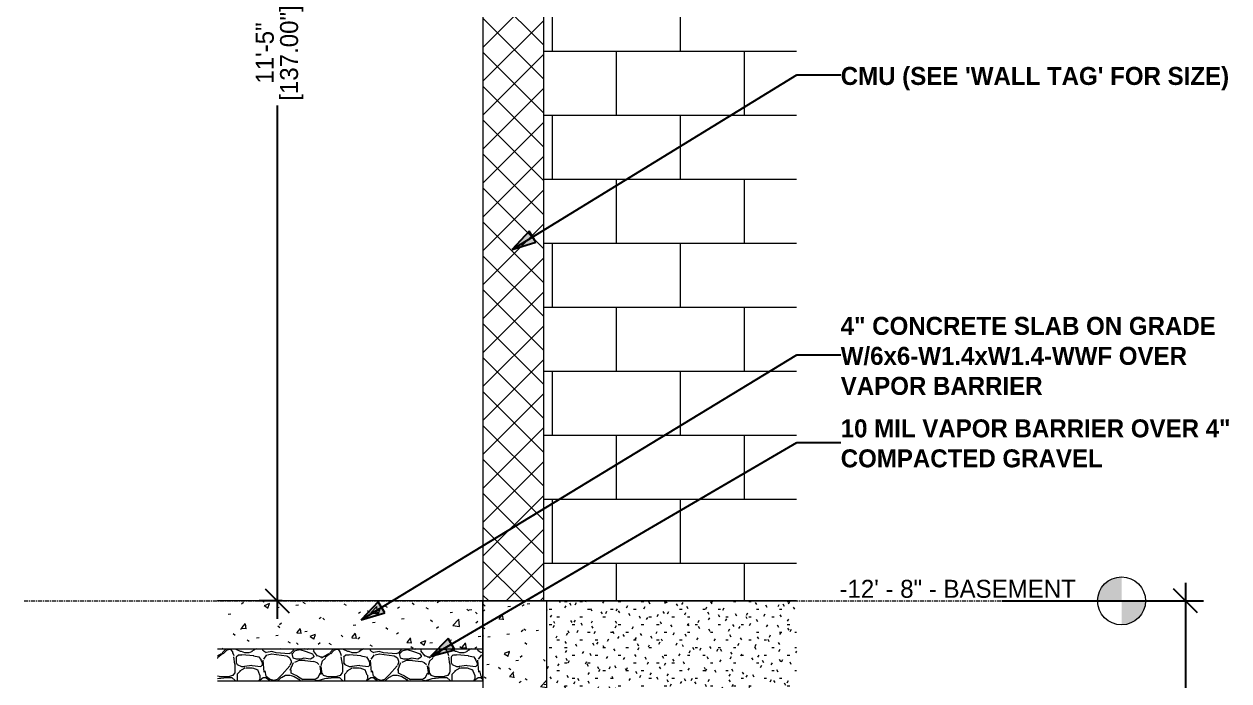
# Model space of a CAD drawing. Header units: inches. Extents: x 11710 to 12205, y -186 to 492.
# Drawn here: x 11897.9 to 12048.6, y -38.7 to 43.4 of the extents above; entities that cross this region are included whole.
import ezdxf

# ---------------------------------------------------------------- set-up
doc = ezdxf.new("R2010")
doc.units = ezdxf.units.IN
doc.header["$MEASUREMENT"] = 0
doc.linetypes.add('Grid Line 1_2_', pattern=[0.875, 0.5, -0.125, 0.125, -0.125])
for name, color, linetype, lineweight in [('0-4', 50, 'Continuous', 5), ('A-ANNO-DIMS-1', 211, 'Continuous', 30), ('A-FLOR-3', 192, 'Continuous', 9), ('A-FLOR-LEVL', 51, 'Continuous', 9), ('A-FLOR-LEVL-1', 51, 'Grid Line 1_2_', 9), ('A-FLOR-MCUT-1', 51, 'Continuous', 9), ('A-FLOR-PATT-1', 252, 'Continuous', 9), ('A-WALL-1', 7, 'Continuous', 9), ('A-WALL-3', 55, 'Continuous', 9), ('A-WALL-PATT-1', 252, 'Continuous', 9), ('A-WALL-PATT-2', 55, 'Continuous', 9), ('G-ANNO-TEXT', 231, 'Continuous', 30), ('G-ANNO-TEXT-1', 231, 'Continuous', 9)]:
    doc.layers.add(name, color=color, linetype=linetype, lineweight=lineweight)
doc.styles.add('Century Gothic', font='ufonts.com_century-gothic.ttf', dxfattribs={"height": 2.25})
doc.styles.add('Century Gothic_B', font='GOTHICB.TTF', dxfattribs={"height": 2.25})
doc.dimstyles.new('OD__1_16__Tol__', dxfattribs={"dimscale": 12, "dimtxt": 2.349379, "dimasz": 0.25, "dimexe": 0.1875, "dimexo": 0.125, "dimgap": 0.03125, "dimtad": 1, "dimdec": 4, "dimrnd": 0.0625, "dimzin": 3, "dimdsep": 46, "dimlunit": 4, "dimtxsty": 'Century Gothic', "dimblk1": 'OBLIQUE', "dimblk2": 'OBLIQUE', "dimsah": 1, "dimcen": 0.09, "dimdle": 0.1875, "dimazin": 0, "dimtfac": 1, "dimtdec": 4, "dimtix": 1, "dimtmove": 0, "dimatfit": 3, "dimfxl": 1, "dimtvp": 1, "dimtfill": 1, "dimfrac": 2, "dimtolj": 1, "dimtzin": 0, "dimlwd": 30, "dimlwe": 30, "dimarcsym": 2})

# ---------------------------------------------------------------- blocks, each defined once
blk = doc.blocks.new('CTR - 1st Phase - Structure_rvt-2-WALL SECTION - ELEVATOR - WEST WALL')
at = {"layer": 'A-WALL-PATT-1'}
h = blk.add_hatch(dxfattribs=at)
h.set_pattern_fill('FP_12', color=256, style=0, pattern_type=2)
h.set_pattern_definition([(45, (11023.755, 72), (-2.12132, 2.12132), []), (135, (11023.755, 72), (-2.12132, -2.12132), [])])
h.paths.add_polyline_path([(11439.81, -28.73), (11439.81, 177.76), (11432.19, 177.76), (11432.19, -28.73)], flags=0)
h = blk.add_hatch(dxfattribs=at)
h.set_pattern_fill('FP_6', color=256, style=0, pattern_type=2)
h.set_pattern_definition([(50, (11023.755, 72), (6.886, -0.6021), [0.72, -7.92]), (355, (11023.755, 72), (-1.33176, 7.22055), [0.576, -6.336]), (100.451, (11024.329, 71.95), (5.55363, 6.61819), [0.612, -6.731]), (46.184, (11023.755, 73.92), (10.24564, -1.58893), [1.08, -11.88]), (96.636, (11024.609, 73.788), (8.97244, 9.35152), [0.918, -10.096]), (351.184, (11023.755, 73.92), (8.9732, 9.35123), [0.864, -9.504]), (21, (11024.715, 73.44), (5.730726, -3.865), [0.72, -7.92]), (326, (11024.715, 73.44), (2.33581, 6.96088), [0.576, -6.336]), (71.451, (11025.193, 73.118), (8.06588, 3.09595), [0.612, -6.731]), (37.5, (11023.755, 72), (0.116866, 3.195478), [0.317, -5.942, 0.317, -6.115, -6.36]), (37.5, (11023.755, 72), (0.116866, 3.195478), [-12.691, 0.317, -6.043]), (7.5, (11023.755, 72), (2.52543, 3.786025), [0.317, -3.35, 0.317, -5.798, -2.424]), (7.5, (11023.755, 72), (2.52543, 3.786025), [-9.782, 0.317, -2.107]), (327.5, (11021.614, 72), (5.124369, -0.216176), [0.317, -2.083, 0.317, -7.171, -9.936]), (327.5, (11021.614, 72), (5.124369, -0.216176), [-9.888, 0.317, -9.619]), (317.5, (11020.654, 72), (5.598326, 0.96141), [0.317, -2.803, 0.317, -4.656, -7.056]), (317.5, (11020.654, 72), (5.598326, 0.96141), [-8.093, 0.317, -6.739])])
h.paths.add_polyline_path([(11432.19, -88.73), (11440.19, -88.73), (11440.19, -28.73), (11432.19, -28.73), (11432.19, -41.86)], flags=0)
at = {"layer": 'A-WALL-PATT-2'}
h = blk.add_hatch(dxfattribs=at)
h.set_pattern_fill('FP_11', color=256, style=0, pattern_type=2)
h.set_pattern_definition([(0, (11436.002, -152), (0, 8), []), (90, (11436.002, -152), (-8, 8), [8, -8])])
h.paths.add_polyline_path([(11471.4, -28.73), (11471.4, 177.76), (11439.81, 177.76), (11439.81, -28.73), (11440.19, -28.73)], flags=0)
h = blk.add_hatch(dxfattribs=at)
h.set_pattern_fill('FP_3', color=256, style=0, pattern_type=2)
h.set_pattern_definition([(0, (11023.755, 72), (3.84, 0.96), [0.317, -2.563, 0.317, -2.563, -15.36]), (0, (11023.755, 72), (3.84, 0.96), [-5.76, 0.317, -5.443, 0.317, -2.563, -6.72]), (0, (11023.755, 72), (3.84, 0.96), [-14.4, 0.317, -1.603, 0.317, -4.483]), (120, (11025.195, 72.48), (-2.7513844, 2.8455376), [0.317, -2.563, 0.317, -2.563, -15.36]), (120, (11025.195, 72.48), (-2.7513844, 2.8455376), [-5.76, 0.317, -5.443, 0.317, -2.563, -6.72]), (120, (11025.195, 72.48), (-2.7513844, 2.8455376), [-14.4, 0.317, -1.603, 0.317, -4.483]), (240, (11025.675, 74.4), (-1.0886156, -3.8055376), [0.317, -2.563, 0.317, -2.563, -15.36]), (240, (11025.675, 74.4), (-1.0886156, -3.8055376), [-5.76, 0.317, -5.443, 0.317, -2.563, -6.72]), (240, (11025.675, 74.4), (-1.0886156, -3.8055376), [-14.4, 0.317, -1.603, 0.317, -4.483])])
h.paths.add_polyline_path([(11440.19, -88.73), (11471.4, -88.73), (11471.4, -28.73), (11440.19, -28.73), (11440.19, -70.73)], flags=0)
h.paths.add_polyline_path([(11432.19, -88.73), (11432.19, -88.73), (11432.19, -41.86)], flags=0)
at = {"layer": 'A-WALL-1'}
for p, q in [((11432.19, 177.76), (11432.19, -28.73)), ((11439.81, -28.73), (11439.81, 177.76)), ((11440.19, -28.73), (11432.19, -28.73)), ((11432.19, -28.73), (11432.19, -88.73)), ((11432.19, -28.73), (11439.81, -28.73)), ((11440.19, -88.73), (11440.19, -28.73))]:
    blk.add_line(p, q, dxfattribs=at)
at = {"layer": 'A-WALL-3'}
for p, q in [((11440.19, -28.73), (11471.4, -28.73)), ((11471.4, -28.73), (11440.19, -28.73))]:
    blk.add_line(p, q, dxfattribs=at)
blk = doc.blocks.new('Level - Level Head - Circle-50818-WALL SECTION - ELEVATOR - WEST WALL')
at = {"layer": 'A-FLOR-LEVL'}
h = blk.add_hatch(color=256, dxfattribs=at)
edge = h.paths.add_edge_path(flags=0)
edge.add_line((11512.05, 123.27), (11509.05, 123.27))
edge.add_arc((11512.05, 123.27), 3, 90, 180, ccw=False)
edge.add_line((11512.05, 126.27), (11512.05, 123.27))
h = blk.add_hatch(color=256, dxfattribs=at)
edge = h.paths.add_edge_path(flags=0)
edge.add_line((11512.05, 120.27), (11512.05, 123.27))
edge.add_line((11512.05, 123.27), (11515.05, 123.27))
edge.add_arc((11512.05, 123.27), 3, -90, 0, ccw=False)
blk.add_circle((11512.05, 123.27), 3, dxfattribs=at)
blk = doc.blocks.new('_Oblique')
at = {"color": 0, "linetype": 'ByBlock', "lineweight": -2}
blk.add_line((-0.5, -0.5), (0.5, 0.5), dxfattribs=at)
blk = doc.blocks.new('DIMBLOCK5-WALL SECTION - ELEVATOR - WEST WALL')
at = {"layer": 'A-ANNO-DIMS-1', "color": 0, "lineweight": 30, "transparency": 16777216}
for p, q in [((12043.18, -26.48), (12043.18, -90.98)), ((12020.21, -28.73), (12045.43, -28.73)), ((11996.21, -88.73), (12045.43, -88.73))]:
    blk.add_line(p, q, dxfattribs=at)
at = {"layer": 'Defpoints', "color": 0, "transparency": 16777216}
for p in [(12018.71, -28.73), (11994.71, -88.73), (12043.18, -88.73)]:
    blk.add_point(p, dxfattribs=at)
at = {"layer": 'A-ANNO-DIMS-1', "color": 0, "lineweight": 30, "transparency": 16777216, "xscale": 3, "yscale": 3, "zscale": 3}
for p, rotation in [((12043.18, -28.73), 90), ((12043.18, -88.73), 270)]:
    blk.add_blockref('_Oblique', p, dxfattribs=dict(at, rotation=rotation))
at = {"layer": 'A-ANNO-DIMS-1', "color": 0, "transparency": 16777216, "insert": (12041.62, -58.73), "char_height": 2.25, "attachment_point": 5, "rotation": 90, "style": 'Century Gothic', "bg_fill": 3, "box_fill_scale": 1.25, "bg_fill_color": 256, "bg_fill_true_color": 13158600, "bg_fill_transparency": 0}
blk.add_mtext('\\A1;5\'-0"', dxfattribs=at)
at = {"layer": 'A-ANNO-DIMS-1', "color": 0, "transparency": 16777216, "insert": (12045.01, -58.73), "char_height": 2.25, "attachment_point": 5, "rotation": 90, "style": 'Century Gothic', "bg_fill": 3, "box_fill_scale": 1.25, "bg_fill_color": 256, "bg_fill_true_color": 13158600, "bg_fill_transparency": 0}
blk.add_mtext('\\A1;[60.00"]', dxfattribs=at)
blk = doc.blocks.new('DIMBLOCK8-WALL SECTION - ELEVATOR - WEST WALL')
at = {"layer": 'A-ANNO-DIMS-1', "color": 0, "lineweight": 30, "transparency": 16777216}
for p, q in [((11929.58, 110.52), (11929.58, -30.98)), ((11930.2, 108.27), (11927.33, 108.27)), ((11930.2, -28.73), (11927.33, -28.73))]:
    blk.add_line(p, q, dxfattribs=at)
at = {"layer": 'Defpoints', "color": 0, "transparency": 16777216}
for p in [(11931.7, 108.27), (11929.58, -28.73), (11931.7, -28.73)]:
    blk.add_point(p, dxfattribs=at)
at = {"layer": 'A-ANNO-DIMS-1', "color": 0, "lineweight": 30, "transparency": 16777216, "xscale": 3, "yscale": 3, "zscale": 3}
for p, rotation in [((11929.58, 108.27), 90), ((11929.58, -28.73), 270)]:
    blk.add_blockref('_Oblique', p, dxfattribs=dict(at, rotation=rotation))
at = {"layer": 'A-ANNO-DIMS-1', "color": 0, "transparency": 16777216, "insert": (11928.05, 39.77), "char_height": 2.25, "attachment_point": 5, "rotation": 90, "style": 'Century Gothic', "bg_fill": 3, "box_fill_scale": 1.25, "bg_fill_color": 256, "bg_fill_true_color": 13158600, "bg_fill_transparency": 0}
blk.add_mtext('\\A1;11\'-5"', dxfattribs=at)
at = {"layer": 'A-ANNO-DIMS-1', "color": 0, "transparency": 16777216, "insert": (11931.41, 39.77), "char_height": 2.25, "attachment_point": 5, "rotation": 90, "style": 'Century Gothic', "bg_fill": 3, "box_fill_scale": 1.25, "bg_fill_color": 256, "bg_fill_true_color": 13158600, "bg_fill_transparency": 0}
blk.add_mtext('\\A1;[137.00"]', dxfattribs=at)

msp = doc.modelspace()

# ---------------------------------------------------------------- hatches: boundary and pattern name
at = {"layer": 'A-FLOR-PATT-1'}
h = msp.add_hatch(dxfattribs=at)
h.set_pattern_fill('FP_6', color=256, style=0, pattern_type=2)
h.set_pattern_definition([(50, (11546.8805, 72), (6.886, -0.6021), [0.72, -7.92]), (355, (11546.8805, 72), (-1.33176, 7.22055), [0.576, -6.336]), (100.451, (11547.4545, 71.95), (5.55363, 6.61819), [0.612, -6.731]), (46.184, (11546.8805, 73.92), (10.24564, -1.58893), [1.08, -11.88]), (96.636, (11547.735, 73.788), (8.97244, 9.35152), [0.918, -10.096]), (351.184, (11546.88, 73.92), (8.9732, 9.35123), [0.864, -9.504]), (21, (11547.8405, 73.44), (5.730726, -3.865), [0.72, -7.92]), (326, (11547.8405, 73.44), (2.33581, 6.96088), [0.576, -6.336]), (71.451, (11548.3185, 73.118), (8.06588, 3.09595), [0.612, -6.731]), (37.5, (11546.8805, 72), (0.116866, 3.195478), [0.317, -5.942, 0.317, -6.115, -6.36]), (37.5, (11546.8805, 72), (0.116866, 3.195478), [-12.691, 0.317, -6.043]), (7.5, (11546.8805, 72), (2.52543, 3.786025), [0.317, -3.35, 0.317, -5.798, -2.424]), (7.5, (11546.8805, 72), (2.52543, 3.786025), [-9.782, 0.317, -2.107]), (327.5, (11544.7395, 72), (5.124369, -0.216176), [0.317, -2.083, 0.317, -7.171, -9.936]), (327.5, (11544.7395, 72), (5.124369, -0.216176), [-9.888, 0.317, -9.619]), (317.5, (11543.7795, 72), (5.598326, 0.96141), [0.317, -2.803, 0.317, -4.656, -7.056]), (317.5, (11543.7795, 72), (5.598326, 0.96141), [-8.093, 0.317, -6.739])])
h.paths.add_polyline_path([(11922.12576, -34.73346), (11955.31473, -34.73346), (11955.31473, -28.73346), (11922.12576, -28.73346), (11922.12576, -31.53819)], flags=0)
h = msp.add_hatch(dxfattribs=at)
h.set_pattern_fill('FP_7', color=256, style=0, pattern_type=2)
h.set_pattern_definition([(212.005, (11546.0745, 74.015), (-40.310627, -26.8730086), [1.268, -125.493]), (213.69, (11546.8805, 74.553), (-13.43624, -13.436764), [0.969, -47.478]), (198.435, (11547.2835, 74.687), (-26.873024, -13.43654), [0.425, -42.065]), (180, (11547.822, 74.687), (-2e-15, -13.437), [0.537, -12.899]), (161.565, (11548.2245, 74.553), (-13.436518, 1e-05), [0.425, -42.065]), (333.435, (11548.3585, 84.227), (13.43653, 1e-05), [0.601, -29.444]), (296.565, (11548.2245, 84.496), (13.43652, -13.436544), [0.3, -29.745]), (270, (11548.225, 85.168), (13.437, 8e-16), [0.672, -12.765]), (186.34, (11548.3585, 76.434), (-107.492657, -13.436396), [1.217, -120.457]), (296.565, (11551.3145, 84.765), (13.43652, -13.436544), [0.3, -29.745]), (303.69, (11551.0455, 85.168), (13.436764, -13.43624), [0.484, -47.962]), (229.399, (11553.1955, 79.256), (-67.1828397, -80.6196216), [1.239, -122.641]), (243.435, (11553.5985, 80.062), (1e-05, -13.43653), [0.901, -29.144]), (213.69, (11558.3015, 78.584), (-13.43624, -13.436764), [0.484, -47.962]), (33.69, (11554.2705, 74.822), (13.43624, 13.436764), [0.484, -47.962]), (0, (11554.003, 74.822), (0, 13.437), [0.269, -13.168]), (333.435, (11553.7335, 74.956), (13.43653, 1e-05), [0.3, -29.745]), (284.036, (11553.5985, 75.494), (13.436545, -40.30972), [0.554, -54.847]), (270, (11553.599, 75.762), (13.437, 8e-16), [0.269, -13.168]), (243.435, (11553.5985, 76.031), (1e-05, -13.43653), [0.3, -29.745]), (135, (11553.5985, 76.165), (-13.43644, 9e-16), [0.19, -18.812]), (90, (11553.599, 76.031), (-13.437, 8e-16), [0.134, -13.302]), (18.435, (11558.4365, 82.212), (26.873024, 13.43654), [0.85, -41.641]), (6.34, (11559.2425, 82.481), (107.492657, 13.436396), [1.217, -120.457]), (180, (11558.705, 79.256), (-2e-15, -13.437), [0.806, -12.63]), (197.354, (11560.8545, 79.928), (-40.3099621, -13.4370921), [2.252, -222.987]), (198.435, (11561.2575, 80.062), (-26.873024, -13.43654), [0.425, -42.065]), (213.69, (11561.6605, 80.331), (-13.43624, -13.436764), [0.484, -47.962]), (251.565, (11561.7955, 80.734), (-1e-05, -13.436518), [0.425, -42.065]), (243.435, (11561.9295, 81.003), (1e-05, -13.43653), [0.3, -29.745]), (270, (11561.93, 81.271), (13.437, 8e-16), [0.269, -13.168]), (293.199, (11561.5265, 82.212), (13.4363854, -26.872947), [1.023, -101.307]), (315, (11561.1235, 82.615), (13.43644, 0), [0.57, -18.432]), (0, (11560.452, 82.615), (0, 13.437), [0.672, -12.765]), (341.565, (11557.4955, 79.39), (13.436518, -1e-05), [0.425, -42.065]), (303.69, (11557.2265, 79.793), (13.436764, -13.43624), [0.484, -47.962]), (279.462, (11557.0925, 80.599), (13.43628, -67.183201), [0.817, -80.915]), (270, (11557.093, 81.406), (13.437, 8e-16), [0.806, -12.63]), (239.036, (11557.4955, 82.077), (-13.4372, -26.873257), [0.783, -77.565]), (188.13, (11558.4365, 82.212), (-80.6200966, -13.436299), [0.95, -94.061]), (116.565, (11548.4925, 81.809), (-13.43652, 13.436544), [0.3, -29.745]), (135, (11548.7615, 81.54), (-13.43644, 9e-16), [0.38, -18.622]), (168.69, (11549.4335, 81.406), (-13.436897, 0.000212), [0.685, -67.829]), (191.31, (11550.1055, 81.54), (-53.746592, -13.436568), [0.685, -67.829]), (194.036, (11550.6425, 81.674), (-40.30972, -13.436545), [0.554, -54.847]), (236.31, (11550.9115, 82.077), (-13.436194, -26.8733), [0.484, -47.962]), (236.31, (11551.1805, 82.481), (-13.436194, -26.8733), [0.484, -47.962]), (270, (11551.18, 82.884), (13.437, 8e-16), [0.403, -13.034]), (291.801, (11550.9115, 83.556), (13.436166, -26.872997), [0.724, -71.635]), (116.565, (11551.0455, 80.734), (-13.43652, 13.436544), [0.601, -29.444]), (168.69, (11551.7175, 80.599), (-13.436897, 0.000212), [0.685, -67.829]), (194.036, (11552.2555, 80.734), (-40.30972, -13.436545), [0.554, -54.847]), (225, (11552.6585, 81.137), (9e-16, -13.43644), [0.57, -18.432]), (251.565, (11552.7925, 81.54), (-1e-05, -13.436518), [0.425, -42.065]), (296.565, (11552.5235, 82.077), (13.43652, -13.436544), [0.601, -29.444]), (315, (11552.2555, 82.346), (13.43644, 0), [0.38, -18.622]), (326.31, (11551.8525, 82.615), (26.8733, -13.436194), [0.484, -47.962]), (0, (11551.584, 82.615), (0, 13.437), [0.269, -13.168]), (33.69, (11551.1805, 82.346), (13.43624, 13.436764), [0.484, -47.962]), (71.565, (11551.0455, 81.943), (1e-05, 13.436518), [0.425, -42.065]), (63.435, (11550.9115, 81.674), (-1e-05, 13.43653), [0.3, -29.745]), (71.565, (11550.7775, 81.271), (1e-05, 13.436518), [0.425, -42.065]), (104.036, (11550.7775, 80.734), (-13.436545, 40.30972), [0.554, -54.847]), (45, (11550.5085, 80.465), (0, 13.43644), [0.38, -18.622]), (18.435, (11550.1055, 80.331), (26.873024, 13.43654), [0.425, -42.065]), (0, (11549.434, 80.331), (0, 13.437), [0.672, -12.765]), (14.036, (11548.8965, 80.196), (40.30972, 13.436545), [0.554, -54.847]), (341.565, (11548.4925, 80.331), (13.436518, -1e-05), [0.425, -42.065]), (270, (11548.493, 80.734), (13.437, 8e-16), [0.403, -13.034]), (225, (11548.8965, 81.137), (9e-16, -13.43644), [0.57, -18.432]), (198.435, (11549.7025, 81.406), (-26.873024, -13.43654), [0.85, -41.641]), (180, (11550.375, 81.406), (-2e-15, -13.437), [0.672, -12.765]), (153.435, (11550.6425, 81.271), (-13.43653, -1e-05), [0.3, -29.745]), (206.565, (11555.7485, 79.121), (-13.436544, -13.43652), [0.3, -29.745]), (146.31, (11556.1515, 78.853), (-26.8733, 13.436194), [0.484, -47.962]), (119.745, (11556.6895, 77.912), (-40.31056, 67.1832064), [1.083, -107.246]), (95.711, (11556.8235, 76.568), (-13.4375424, 120.930058), [1.35, -133.686]), (90, (11556.824, 76.434), (-13.437, 8e-16), [0.134, -13.302]), (63.435, (11556.6895, 76.165), (-1e-05, 13.43653), [0.3, -29.745]), (26.565, (11556.4205, 76.031), (13.436544, 13.43652), [0.3, -29.745]), (0, (11556.018, 76.031), (0, 13.437), [0.403, -13.034]), (0, (11555.884, 76.031), (0, 13.437), [0.134, -13.302]), (0, (11555.615, 76.031), (0, 13.437), [0.269, -13.168]), (326.31, (11555.2115, 76.3), (26.8733, -13.436194), [0.484, -47.962]), (333.435, (11554.9425, 76.434), (13.43653, 1e-05), [0.3, -29.745]), (284.036, (11554.8085, 76.972), (13.436545, -40.30972), [0.554, -54.847]), (270, (11554.809, 77.24), (13.437, 8e-16), [0.269, -13.168]), (270, (11554.809, 77.643), (13.437, 8e-16), [0.403, -13.034]), (258.69, (11554.9425, 78.315), (-0.000212, -13.436897), [0.685, -67.829]), (231.34, (11555.4805, 78.987), (-40.31019, -53.745816), [0.86, -85.176]), (270, (11558.302, 78.718), (13.437, 8e-16), [0.134, -13.302]), (270, (11558.302, 78.853), (13.437, 8e-16), [0.134, -13.302]), (326.31, (11557.8985, 79.121), (26.8733, -13.436194), [0.484, -47.962]), (333.435, (11557.0925, 79.525), (13.43653, 1e-05), [0.901, -29.144]), (0, (11556.42, 79.525), (0, 13.437), [0.672, -12.765]), (63.435, (11556.2865, 79.256), (-1e-05, 13.43653), [0.3, -29.745]), (90, (11556.287, 78.718), (-13.437, 8e-16), [0.537, -12.899]), (135, (11556.6895, 78.315), (-13.43644, 9e-16), [0.57, -18.432]), (161.565, (11557.0925, 78.181), (-13.436518, 1e-05), [0.425, -42.065]), (180, (11557.496, 78.181), (-2e-15, -13.437), [0.403, -13.034]), (198.435, (11557.8985, 78.315), (-26.873024, -13.43654), [0.425, -42.065]), (351.87, (11552.6585, 85.571), (13.437009, -0.000259), [1.9, -93.111]), (14.036, (11552.1205, 85.437), (40.30972, 13.436545), [0.554, -54.847]), (53.13, (11551.7175, 84.899), (26.873672, 40.309752), [0.672, -66.511]), (95.194, (11551.8525, 83.421), (-13.4351326, 134.3664647), [1.484, -146.928]), (101.31, (11551.9865, 82.749), (-13.436568, 53.746592), [0.685, -67.829]), (143.13, (11552.5235, 82.346), (-40.309752, 26.873672), [0.672, -66.511]), (161.565, (11552.9275, 82.212), (-13.436518, 1e-05), [0.425, -42.065]), (198.435, (11553.3305, 82.346), (-26.873024, -13.43654), [0.425, -42.065]), (225, (11554.0025, 83.018), (9e-16, -13.43644), [0.95, -18.052]), (228.814, (11554.9425, 84.093), (-80.6198072, -94.0561774), [1.428, -141.405]), (251.565, (11555.0765, 84.496), (-1e-05, -13.436518), [0.425, -42.065]), (270, (11555.077, 84.63), (13.437, 8e-16), [0.134, -13.302]), (288.435, (11554.9425, 85.034), (13.43654, -26.873024), [0.425, -42.065]), (326.31, (11554.5395, 85.302), (26.8733, -13.436194), [0.484, -47.962]), (90, (11548.359, 82.077), (-13.437, 8e-16), [0.941, -12.496]), (338.199, (11550.2395, 83.824), (40.309912, -13.436441), [0.724, -71.635]), (0, (11549.434, 83.824), (0, 13.437), [0.806, -12.63]), (30.964, (11548.7615, 83.421), (40.310285, 26.873314), [0.783, -77.565]), (45, (11548.3585, 83.018), (0, 13.43644), [0.57, -18.432]), (90, (11546.209, 77.778), (-13.437, 8e-16), [0.941, -12.496]), (116.565, (11546.6115, 76.972), (-13.43652, 13.436544), [0.901, -29.144]), (153.435, (11547.4185, 76.568), (-13.43653, -1e-05), [0.901, -29.144]), (180, (11548.09, 76.568), (-2e-15, -13.437), [0.672, -12.765]), (218.66, (11548.7615, 77.106), (-13.436833, -13.436298), [0.86, -85.176]), (231.34, (11549.2995, 77.778), (-40.31019, -53.745816), [0.86, -85.176]), (213.69, (11550.1055, 78.315), (-13.43624, -13.436764), [0.969, -47.478]), (239.036, (11550.5085, 78.987), (-13.4372, -26.873257), [0.783, -77.565]), (270, (11550.509, 79.256), (13.437, 8e-16), [0.269, -13.168]), (270, (11550.509, 79.659), (13.437, 8e-16), [0.403, -13.034]), (315, (11550.1055, 80.062), (13.43644, 0), [0.57, -18.432]), (350.538, (11549.2995, 80.196), (13.436822, 7.6e-05), [0.817, -80.915]), (14.036, (11548.2245, 79.928), (40.30972, 13.436545), [1.108, -54.293]), (18.435, (11547.0145, 79.525), (26.873024, 13.43654), [1.275, -41.216]), (45, (11546.6115, 79.121), (0, 13.43644), [0.57, -18.432]), (45, (11546.2085, 78.718), (0, 13.43644), [0.57, -18.432]), (108.435, (11549.1645, 75.762), (-13.43654, 26.873024), [0.85, -41.641]), (126.87, (11549.5675, 75.225), (-13.436224, 13.436576), [0.672, -66.511]), (146.31, (11549.9715, 74.956), (-26.8733, 13.436194), [0.484, -47.962]), (161.565, (11550.3745, 74.822), (-13.436518, 1e-05), [0.425, -42.065]), (135, (11550.7775, 74.419), (-13.43644, 9e-16), [0.57, -18.432]), (161.565, (11551.1805, 74.284), (-13.436518, 1e-05), [0.425, -42.065]), (180, (11551.584, 74.284), (-2e-15, -13.437), [0.403, -13.034]), (206.565, (11551.8525, 74.419), (-13.436544, -13.43652), [0.3, -29.745]), (206.565, (11552.3895, 74.687), (-13.436544, -13.43652), [0.601, -29.444]), (189.462, (11553.1955, 74.822), (-67.183201, -13.43628), [0.817, -80.915]), (243.435, (11553.4645, 75.359), (1e-05, -13.43653), [0.601, -29.444]), (270, (11553.465, 75.494), (13.437, 8e-16), [0.134, -13.302]), (270, (11553.465, 75.762), (13.437, 8e-16), [0.269, -13.168]), (326.31, (11553.0615, 76.568), (26.8733, -13.436194), [0.484, -47.962]), (327.995, (11551.9865, 77.24), (67.182935, -40.309468), [1.268, -125.493]), (329.036, (11551.3145, 77.643), (26.873257, -13.4372), [0.783, -77.565]), (341.565, (11550.5085, 77.912), (13.436518, -1e-05), [0.85, -41.641]), (0, (11549.972, 77.912), (0, 13.437), [0.537, -12.899]), (33.69, (11549.5675, 77.643), (13.43624, 13.436764), [0.484, -47.962]), (53.13, (11549.1645, 77.106), (26.873672, 40.309752), [0.672, -66.511]), (63.435, (11548.8965, 76.568), (-1e-05, 13.43653), [0.601, -29.444]), (225, (11555.0765, 75.494), (9e-16, -13.43644), [0.57, -18.432]), (236.31, (11555.3455, 75.897), (-13.436194, -26.8733), [0.484, -47.962]), (270, (11555.346, 76.031), (13.437, 8e-16), [0.134, -13.302]), (315, (11555.0765, 76.3), (13.43644, 0), [0.38, -18.622]), (333.435, (11554.5395, 76.568), (13.43653, 1e-05), [0.601, -29.444]), (18.435, (11553.7335, 76.3), (26.873024, 13.43654), [0.85, -41.641]), (75.964, (11553.5985, 75.762), (-0.0003, 13.43623), [0.554, -54.847]), (71.565, (11547.5525, 73.209), (1e-05, 13.436518), [0.425, -42.065]), (135, (11547.8215, 72.941), (-13.43644, 9e-16), [0.38, -18.622]), (146.31, (11548.2245, 72.672), (-26.8733, 13.436194), [0.484, -47.962]), (153.435, (11548.7615, 72.403), (-13.43653, -1e-05), [0.601, -29.444]), (180, (11548.897, 72.403), (-2e-15, -13.437), [0.134, -13.302]), (161.565, (11549.2995, 72.269), (-13.436518, 1e-05), [0.425, -42.065]), (180, (11549.837, 72.269), (-2e-15, -13.437), [0.537, -12.899]), (198.435, (11550.2395, 72.403), (-26.873024, -13.43654), [0.425, -42.065]), (210.964, (11550.9115, 72.806), (-40.310285, -26.873314), [0.783, -77.565]), (206.565, (11551.1805, 72.941), (-13.436544, -13.43652), [0.3, -29.745]), (251.565, (11551.3145, 73.344), (-1e-05, -13.436518), [0.425, -42.065]), (303.69, (11551.0455, 73.747), (13.436764, -13.43624), [0.484, -47.962]), (306.87, (11550.6425, 74.284), (13.436224, -13.436576), [0.672, -66.511]), (323.13, (11550.1055, 74.687), (40.309752, -26.873672), [0.672, -66.511]), (345.964, (11549.5675, 74.822), (13.43623, 0.0003), [0.554, -54.847]), (18.435, (11549.1645, 74.687), (26.873024, 13.43654), [0.425, -42.065]), (30.964, (11548.4925, 74.284), (40.310285, 26.873314), [0.783, -77.565]), (39.806, (11547.6865, 73.612), (13.436602, 13.436291), [1.049, -103.894]), (135, (11551.7175, 72.403), (-13.43644, 9e-16), [0.19, -18.812]), (153.435, (11551.9865, 72.269), (-13.43653, -1e-05), [0.3, -29.745]), (191.31, (11552.6585, 72.403), (-53.746592, -13.436568), [0.685, -67.829]), (165.964, (11553.1955, 72.269), (-13.43623, -0.0003), [0.554, -54.847]), (175.236, (11554.8085, 72.134), (-13.4364265, -8.2e-05), [1.618, -160.181]), (206.565, (11555.0765, 72.269), (-13.436544, -13.43652), [0.3, -29.745]), (225, (11555.3455, 72.537), (9e-16, -13.43644), [0.38, -18.622]), (270, (11555.346, 73.209), (13.437, 8e-16), [0.672, -12.765]), (270, (11555.346, 73.612), (13.437, 8e-16), [0.403, -13.034]), (308.66, (11554.8085, 74.284), (13.436298, -13.436833), [0.86, -85.176]), (338.199, (11554.1365, 74.553), (40.309912, -13.436441), [0.724, -71.635]), (348.69, (11553.4645, 74.687), (13.436897, -0.000212), [0.685, -67.829]), (18.435, (11552.2555, 74.284), (26.873024, 13.43654), [1.275, -41.216]), (36.87, (11551.7175, 73.881), (13.436576, 13.436224), [0.672, -66.511]), (68.199, (11551.4495, 73.209), (13.436441, 40.309912), [0.724, -71.635]), (101.31, (11551.5835, 72.537), (-13.436568, 53.746592), [0.685, -67.829]), (348.69, (11550.3745, 85.302), (13.436897, -0.000212), [0.685, -67.829]), (354.806, (11548.8965, 85.437), (13.4361385, -0.000352), [1.484, -146.928]), (0, (11548.493, 85.437), (0, 13.437), [0.403, -13.034]), (45, (11548.2245, 85.168), (0, 13.43644), [0.38, -18.622]), (180, (11549.3, 83.959), (-2e-15, -13.437), [0.403, -13.034]), (188.13, (11550.2395, 84.093), (-80.6200966, -13.436299), [0.95, -94.061]), (172.875, (11551.3145, 83.959), (-13.436807, -0.000376), [1.083, -107.246]), (225, (11551.4495, 84.093), (9e-16, -13.43644), [0.19, -18.812]), (270, (11551.45, 84.496), (13.437, 8e-16), [0.403, -13.034]), (161.565, (11555.7485, 84.899), (-13.436518, 1e-05), [0.425, -42.065]), (180, (11556.287, 84.899), (-2e-15, -13.437), [0.537, -12.899]), (198.435, (11556.6895, 85.034), (-26.873024, -13.43654), [0.425, -42.065]), (170.538, (11557.4955, 84.899), (-13.436822, -7.6e-05), [0.817, -80.915]), (213.69, (11557.8985, 85.168), (-13.43624, -13.436764), [0.484, -47.962]), (270, (11557.899, 85.302), (13.437, 8e-16), [0.134, -13.302]), (296.565, (11557.7645, 85.571), (13.43652, -13.436544), [0.3, -29.745]), (341.565, (11556.9585, 85.84), (13.436518, -1e-05), [0.85, -41.641]), (341.565, (11556.1515, 86.108), (13.436518, -1e-05), [0.85, -41.641]), (14.036, (11555.6145, 85.974), (40.30972, 13.436545), [0.554, -54.847]), (45, (11555.2115, 85.571), (0, 13.43644), [0.57, -18.432]), (104.036, (11555.3455, 85.034), (-13.436545, 40.30972), [0.554, -54.847]), (0, (11544.866, 73.344), (0, 13.437), [0.134, -13.302]), (315, (11544.5965, 73.612), (13.43644, 0), [0.38, -18.622]), (274.764, (11544.4615, 75.225), (13.437683, -147.8026), [1.618, -160.181]), (255.964, (11544.5965, 75.762), (0.0003, -13.43623), [0.554, -54.847]), (225, (11544.8655, 76.031), (9e-16, -13.43644), [0.38, -18.622]), (198.435, (11546.0745, 76.434), (-26.873024, -13.43654), [1.275, -41.216]), (180, (11546.209, 76.434), (-2e-15, -13.437), [0.134, -13.302]), (171.87, (11547.1495, 76.3), (-13.437009, 0.000259), [0.95, -94.061]), (146.31, (11548.7615, 76.165), (-26.8733, 13.436194), [0.484, -47.962]), (108.435, (11549.0305, 75.359), (-13.43654, 26.873024), [0.85, -41.641]), (90, (11549.03, 75.225), (-13.437, 8e-16), [0.134, -13.302]), (71.565, (11548.8965, 74.822), (1e-05, 13.436518), [0.425, -42.065]), (26.565, (11548.6275, 74.687), (13.436544, 13.43652), [0.3, -29.745]), (18.435, (11548.2245, 74.553), (26.873024, 13.43654), [0.425, -42.065]), (126.87, (11555.4805, 73.612), (-13.436224, 13.436576), [0.672, -66.511]), (123.69, (11555.7485, 73.209), (-13.436764, 13.43624), [0.484, -47.962]), (149.036, (11556.4205, 72.806), (-26.873257, 13.4372), [0.783, -77.565]), (168.69, (11557.0925, 72.672), (-13.436897, 0.000212), [0.685, -67.829]), (213.69, (11557.4955, 72.941), (-13.43624, -13.436764), [0.484, -47.962]), (251.565, (11557.6295, 73.344), (-1e-05, -13.436518), [0.425, -42.065]), (270, (11557.63, 73.478), (13.437, 8e-16), [0.134, -13.302]), (279.462, (11557.4955, 74.284), (13.43628, -67.183201), [0.817, -80.915]), (243.435, (11557.6295, 74.553), (1e-05, -13.43653), [0.3, -29.745]), (270, (11557.63, 74.687), (13.437, 8e-16), [0.134, -13.302]), (296.565, (11557.2265, 75.494), (13.43652, -13.436544), [0.901, -29.144]), (329.036, (11556.5545, 75.897), (26.873257, -13.4372), [0.783, -77.565]), (8.13, (11555.6145, 75.762), (80.6200966, 13.436299), [0.95, -94.061]), (45, (11555.0765, 75.225), (0, 13.43644), [0.76, -18.242]), (45, (11554.8085, 74.956), (0, 13.43644), [0.38, -18.622]), (90, (11554.809, 74.553), (-13.437, 8e-16), [0.403, -13.034]), (123.69, (11555.0765, 74.15), (-13.436764, 13.43624), [0.484, -47.962]), (101.31, (11557.0925, 76.568), (-13.436568, 53.746592), [0.685, -67.829]), (108.435, (11557.2265, 76.165), (-13.43654, 26.873024), [0.425, -42.065]), (135, (11557.3615, 76.031), (-13.43644, 9e-16), [0.19, -18.812]), (180, (11557.765, 76.031), (-2e-15, -13.437), [0.403, -13.034]), (213.69, (11558.1675, 76.3), (-13.43624, -13.436764), [0.484, -47.962]), (187.125, (11559.2425, 76.434), (-94.0566594, -13.437028), [1.083, -107.246]), (236.31, (11559.5115, 76.837), (-13.436194, -26.8733), [0.484, -47.962]), (270, (11559.512, 76.972), (13.437, 8e-16), [0.134, -13.302]), (288.435, (11559.3765, 77.375), (13.43654, -26.873024), [0.425, -42.065]), (285.945, (11559.1075, 78.315), (13.4366066, -40.309649), [0.978, -96.842]), (315, (11558.8395, 78.584), (13.43644, 0), [0.38, -18.622]), (18.435, (11558.4365, 78.45), (26.873024, 13.43654), [0.425, -42.065]), (29.745, (11557.4955, 77.912), (67.1832064, 40.31056), [1.083, -107.246]), (18.435, (11557.0925, 77.778), (26.873024, 13.43654), [0.425, -42.065]), (75.964, (11556.9585, 77.24), (-0.0003, 13.43623), [0.554, -54.847]), (180, (11553.062, 80.734), (-2e-15, -13.437), [0.403, -13.034]), (180, (11553.33, 80.734), (-2e-15, -13.437), [0.269, -13.168]), (135, (11553.5985, 80.465), (-13.43644, 9e-16), [0.38, -18.622]), (90, (11553.599, 80.062), (-13.437, 8e-16), [0.403, -13.034]), (26.565, (11551.5835, 77.912), (13.436544, 13.43652), [0.901, -29.144]), (341.565, (11551.1805, 78.046), (13.436518, -1e-05), [0.425, -42.065]), (300.964, (11550.7775, 78.718), (26.873314, -40.310285), [0.783, -77.565]), (71.565, (11553.3305, 79.121), (1e-05, 13.436518), [0.425, -42.065]), (90, (11553.33, 78.45), (-13.437, 8e-16), [0.672, -12.765]), (123.69, (11553.5985, 78.046), (-13.436764, 13.43624), [0.484, -47.962]), (153.435, (11554.1365, 77.778), (-13.43653, -1e-05), [0.601, -29.444]), (198.435, (11554.5395, 77.912), (-26.873024, -13.43654), [0.425, -42.065]), (243.435, (11554.6735, 78.181), (1e-05, -13.43653), [0.3, -29.745]), (255.964, (11554.8085, 78.718), (0.0003, -13.43623), [0.554, -54.847]), (251.565, (11554.9425, 79.121), (-1e-05, -13.436518), [0.425, -42.065]), (291.801, (11554.6735, 79.793), (13.436166, -26.872997), [0.724, -71.635]), (323.13, (11554.1365, 80.196), (40.309752, -26.873672), [0.672, -66.511]), (18.435, (11553.7335, 80.062), (26.873024, 13.43654), [0.425, -42.065]), (63.435, (11553.4645, 79.525), (-1e-05, 13.43653), [0.601, -29.444]), (135, (11552.3895, 77.106), (-13.43644, 9e-16), [0.57, -18.432]), (149.036, (11553.0615, 76.703), (-26.873257, 13.4372), [0.783, -77.565]), (146.31, (11553.4645, 76.434), (-26.8733, 13.436194), [0.484, -47.962]), (180, (11553.734, 76.434), (-2e-15, -13.437), [0.269, -13.168]), (210.964, (11554.4055, 76.837), (-40.310285, -26.873314), [0.783, -77.565]), (243.435, (11554.5395, 77.106), (1e-05, -13.43653), [0.3, -29.745]), (303.69, (11554.2705, 77.509), (13.436764, -13.43624), [0.484, -47.962]), (321.34, (11553.5985, 78.046), (53.745816, -40.31019), [0.86, -85.176]), (345.964, (11553.0615, 78.181), (13.43623, 0.0003), [0.554, -54.847]), (11.31, (11552.3895, 78.046), (53.746592, 13.436568), [0.685, -67.829]), (26.565, (11552.1205, 77.912), (13.436544, 13.43652), [0.3, -29.745]), (71.565, (11551.9865, 77.509), (1e-05, 13.436518), [0.425, -42.065]), (15.945, (11551.7175, 80.465), (40.309649, 13.4366066), [0.978, -96.842]), (29.745, (11550.7775, 79.928), (67.1832064, 40.31056), [1.083, -107.246]), (63.435, (11550.6425, 79.659), (-1e-05, 13.43653), [0.3, -29.745]), (90, (11550.643, 79.256), (-13.437, 8e-16), [0.403, -13.034]), (104.036, (11550.7775, 78.718), (-13.436545, 40.30972), [0.554, -54.847]), (120.964, (11551.1805, 78.046), (-26.873314, 40.310285), [0.783, -77.565]), (153.435, (11558.7045, 85.168), (-13.43653, -1e-05), [0.3, -29.745]), (180, (11558.974, 85.168), (-2e-15, -13.437), [0.269, -13.168]), (209.745, (11559.9145, 85.705), (-67.1832064, -40.31056), [1.083, -107.246]), (225, (11560.4515, 86.243), (9e-16, -13.43644), [0.76, -18.242]), (239.036, (11560.8545, 86.915), (-13.4372, -26.873257), [0.783, -77.565]), (239.036, (11561.2575, 87.587), (-13.4372, -26.873257), [0.783, -77.565]), (270, (11561.258, 87.721), (13.437, 8e-16), [0.134, -13.302]), (333.435, (11560.9895, 87.855), (13.43653, 1e-05), [0.3, -29.745]), (0, (11560.586, 87.855), (0, 13.437), [0.403, -13.034]), (45, (11560.1825, 87.452), (0, 13.43644), [0.57, -18.432]), (26.565, (11558.5705, 86.646), (13.436544, 13.43652), [1.803, -28.243]), (30.964, (11557.8985, 86.243), (40.310285, 26.873314), [0.783, -77.565]), (90, (11557.899, 85.974), (-13.437, 8e-16), [0.269, -13.168]), (128.66, (11558.4365, 85.302), (-13.436298, 13.436833), [0.86, -85.176]), (255.964, (11556.9585, 80.868), (0.0003, -13.43623), [0.554, -54.847]), (281.31, (11556.8235, 81.54), (13.436568, -53.746592), [0.685, -67.829]), (309.806, (11556.1515, 82.346), (13.436291, -13.436602), [1.049, -103.894]), (329.036, (11555.4805, 82.749), (26.873257, -13.4372), [0.783, -77.565]), (345.964, (11554.9425, 82.884), (13.43623, 0.0003), [0.554, -54.847]), (0, (11554.406, 82.884), (0, 13.437), [0.537, -12.899]), (26.565, (11553.8675, 82.615), (13.436544, 13.43652), [0.601, -29.444]), (45, (11553.4645, 82.212), (0, 13.43644), [0.57, -18.432]), (53.13, (11553.0615, 81.674), (26.873672, 40.309752), [0.672, -66.511]), (90, (11553.062, 81.271), (-13.437, 8e-16), [0.403, -13.034]), (135, (11553.4645, 80.868), (-13.43644, 9e-16), [0.57, -18.432]), (144.462, (11554.4055, 80.196), (-40.3095313, 26.8733096), [1.156, -114.43]), (135, (11555.0765, 79.525), (-13.43644, 9e-16), [0.95, -18.052]), (153.435, (11555.6145, 79.256), (-13.43653, -1e-05), [0.601, -29.444]), (206.565, (11556.1515, 79.525), (-13.436544, -13.43652), [0.601, -29.444]), (230.194, (11556.8235, 80.331), (-53.747184, -67.182341), [1.049, -103.894]), (66.801, (11555.0765, 83.556), (26.8740486, 67.1828756), [1.023, -101.307]), (90, (11555.077, 83.152), (-13.437, 8e-16), [0.403, -13.034]), (153.435, (11555.3455, 83.018), (-13.43653, -1e-05), [0.3, -29.745]), (153.435, (11555.8835, 82.749), (-13.43653, -1e-05), [0.601, -29.444]), (149.036, (11556.5545, 82.346), (-26.873257, 13.4372), [0.783, -77.565]), (180, (11557.227, 82.346), (-2e-15, -13.437), [0.672, -12.765]), (180, (11558.034, 82.346), (-2e-15, -13.437), [0.806, -12.63]), (213.69, (11558.4365, 82.615), (-13.43624, -13.436764), [0.484, -47.962]), (243.435, (11558.7045, 83.152), (1e-05, -13.43653), [0.601, -29.444]), (277.125, (11558.5705, 84.227), (13.437028, -94.0566594), [1.083, -107.246]), (315, (11558.3015, 84.496), (13.43644, 0), [0.38, -18.622]), (341.565, (11557.8985, 84.63), (13.436518, -1e-05), [0.425, -42.065]), (352.875, (11556.8235, 84.765), (13.436807, 0.000376), [1.083, -107.246]), (0, (11556.152, 84.765), (0, 13.437), [0.672, -12.765]), (21.801, (11555.4805, 84.496), (26.872997, 13.436166), [0.724, -71.635]), (90, (11561.527, 83.824), (-13.437, 8e-16), [0.537, -12.899]), (90, (11561.527, 83.287), (-13.437, 8e-16), [0.537, -12.899]), (56.31, (11561.2575, 82.884), (13.436194, 26.8733), [0.484, -47.962]), (18.435, (11560.8545, 82.749), (26.873024, 13.43654), [0.425, -42.065]), (0, (11559.512, 82.749), (0, 13.437), [1.344, -12.093]), (341.565, (11559.1075, 82.884), (13.436518, -1e-05), [0.425, -42.065]), (296.565, (11558.9735, 83.152), (13.43652, -13.436544), [0.3, -29.745]), (278.13, (11558.8395, 84.093), (13.436299, -80.6200966), [0.95, -94.061]), (270, (11558.84, 84.227), (13.437, 8e-16), [0.134, -13.302]), (251.565, (11558.9735, 84.63), (-1e-05, -13.436518), [0.425, -42.065]), (225, (11559.3765, 85.034), (9e-16, -13.43644), [0.57, -18.432]), (218.66, (11560.0485, 85.571), (-13.436833, -13.436298), [0.86, -85.176]), (225, (11560.4515, 85.974), (9e-16, -13.43644), [0.57, -18.432]), (206.565, (11560.7205, 86.108), (-13.436544, -13.43652), [0.3, -29.745]), (180, (11560.99, 86.108), (-2e-15, -13.437), [0.269, -13.168]), (123.69, (11561.2575, 85.705), (-13.436764, 13.43624), [0.484, -47.962]), (108.435, (11561.3925, 85.302), (-13.43654, 26.873024), [0.425, -42.065]), (98.13, (11561.5265, 84.362), (-13.436299, 80.6200966), [0.95, -94.061])])
h.paths.add_polyline_path([(11955.18931, -38.73346), (11955.31473, -38.73346), (11955.31473, -34.73346), (11922.12576, -34.73346), (11922.12576, -38.73346), (11953.36502, -38.73346)], flags=0)
at = {"layer": 'G-ANNO-TEXT'}
for points in [[(11958.95818, 15.22495), (11961.93644, 16.10595), (11961.09693, 17.47705)], [(11940.08761, -31.09739), (11943.06859, -30.22564), (11942.23333, -28.85194)], [(11948.78853, -35.64977), (11951.78444, -34.83082), (11950.9736, -33.44258)]]:
    msp.add_hatch(color=256, dxfattribs=at).paths.add_polyline_path(points, flags=0)

# ---------------------------------------------------------------- linework, layer by layer
at = {"layer": 'A-FLOR-3'}
for p, q in [((11955.31491, -28.73346), (11922.1256, -28.73346)), ((11955.31491, -38.73346), (11955.31491, -28.73346)), ((11922.1256, -38.73346), (11955.31491, -38.73346))]:
    msp.add_line(p, q, dxfattribs=at)
at = {"layer": 'A-FLOR-LEVL-1'}
msp.add_line((11897.9381, -28.73346), (12032.17836, -28.73346), dxfattribs=at)
at = {"layer": 'A-FLOR-MCUT-1'}
msp.add_line((11922.1256, -34.73346), (11955.31491, -34.73346), dxfattribs=at)
at = {"layer": 'G-ANNO-TEXT'}
for p, q in [((11958.95818, 15.22495), (11994.56888, 37.02904)), ((11994.56888, 37.02904), (12000.05948, 37.02904)), ((11961.09693, 17.47705), (11958.95818, 15.22495)), ((11961.93644, 16.10595), (11961.09693, 17.47705)), ((11958.95818, 15.22495), (11961.93644, 16.10595)), ((11940.08761, -31.09739), (11994.56888, 2.02904)), ((11994.56888, 2.02904), (12000.05948, 2.02904)), ((11948.78853, -35.64977), (11994.56888, -8.9102)), ((11994.56888, -8.9102), (12000.05948, -8.9102)), ((11942.23333, -28.85194), (11940.08761, -31.09739)), ((11943.06859, -30.22564), (11942.23333, -28.85194)), ((11940.08761, -31.09739), (11943.06859, -30.22564)), ((11950.9736, -33.44258), (11948.78853, -35.64977)), ((11951.78444, -34.83082), (11950.9736, -33.44258)), ((11948.78853, -35.64977), (11951.78444, -34.83082))]:
    msp.add_line(p, q, dxfattribs=at)

# ---------------------------------------------------------------- block references
at = {"layer": '0-4'}
msp.add_blockref('CTR - 1st Phase - Structure_rvt-2-WALL SECTION - ELEVATOR - WEST WALL', (523.12552, 0), dxfattribs=at)
at = {"layer": 'A-FLOR-LEVL'}
msp.add_blockref('Level - Level Head - Circle-50818-WALL SECTION - ELEVATOR - WEST WALL', (523.12552, -152), dxfattribs=at)

# ---------------------------------------------------------------- texts
at = {"layer": 'A-FLOR-LEVL', "insert": (11999.89829, -26.09576), "char_height": 2.25, "width": 35.67825, "attachment_point": 1, "style": 'Century Gothic'}
msp.add_mtext('-12\' - 8" - BASEMENT', dxfattribs=at)
at = {"layer": 'G-ANNO-TEXT-1', "char_height": 2.25, "attachment_point": 1, "style": 'Century Gothic_B'}
for s, insert, width in [("CMU (SEE 'WALL TAG' FOR SIZE)", (12000.05948, 38.02963), 56.88825), ('4" CONCRETE SLAB ON GRADE', (12000.05948, 6.78081), 56.13075), ('W/6x6-W1.4xW1.4-WWF OVER', (12000.05948, 3.03081), 55.22175), ('VAPOR BARRIER', (12000.05948, -0.71919), 29.46675), ('10 MIL VAPOR BARRIER OVER 4"', (12000.05948, -6.03402), 58.176), ('COMPACTED GRAVEL', (12000.05948, -9.78402), 40.1475)]:
    msp.add_mtext(s, dxfattribs=dict(at, insert=insert, width=width))

# ---------------------------------------------------------------- next in the draw order: dimensions: what is measured, and where the dimension line sits
at = {"layer": 'A-ANNO-DIMS-1'}
for base, p1, p2, override, picture, middle in [((11929.58134, -28.73346), (11931.70266, 108.26654), (11931.70266, -28.73346), {"dimpost": '<>\\X', "dimfxl": 137}, 'DIMBLOCK8-WALL SECTION - ELEVATOR - WEST WALL', (11929.58134, 39.76654)), ((12043.18009, -88.73346), (12018.70956, -28.73346), (11994.70956, -88.73346), {"dimpost": '<>\\X', "dimfxl": 64.621978}, 'DIMBLOCK5-WALL SECTION - ELEVATOR - WEST WALL', (12043.18009, -58.73346))]:
    dim = msp.add_linear_dim(base=base, p1=p1, p2=p2, angle=90, dimstyle='OD__1_16__Tol__', override=override, dxfattribs=at)
    dim.commit()
    dim.dimension.update_dxf_attribs({"geometry": picture, "text_midpoint": middle})

doc.saveas('drawing.dxf')
